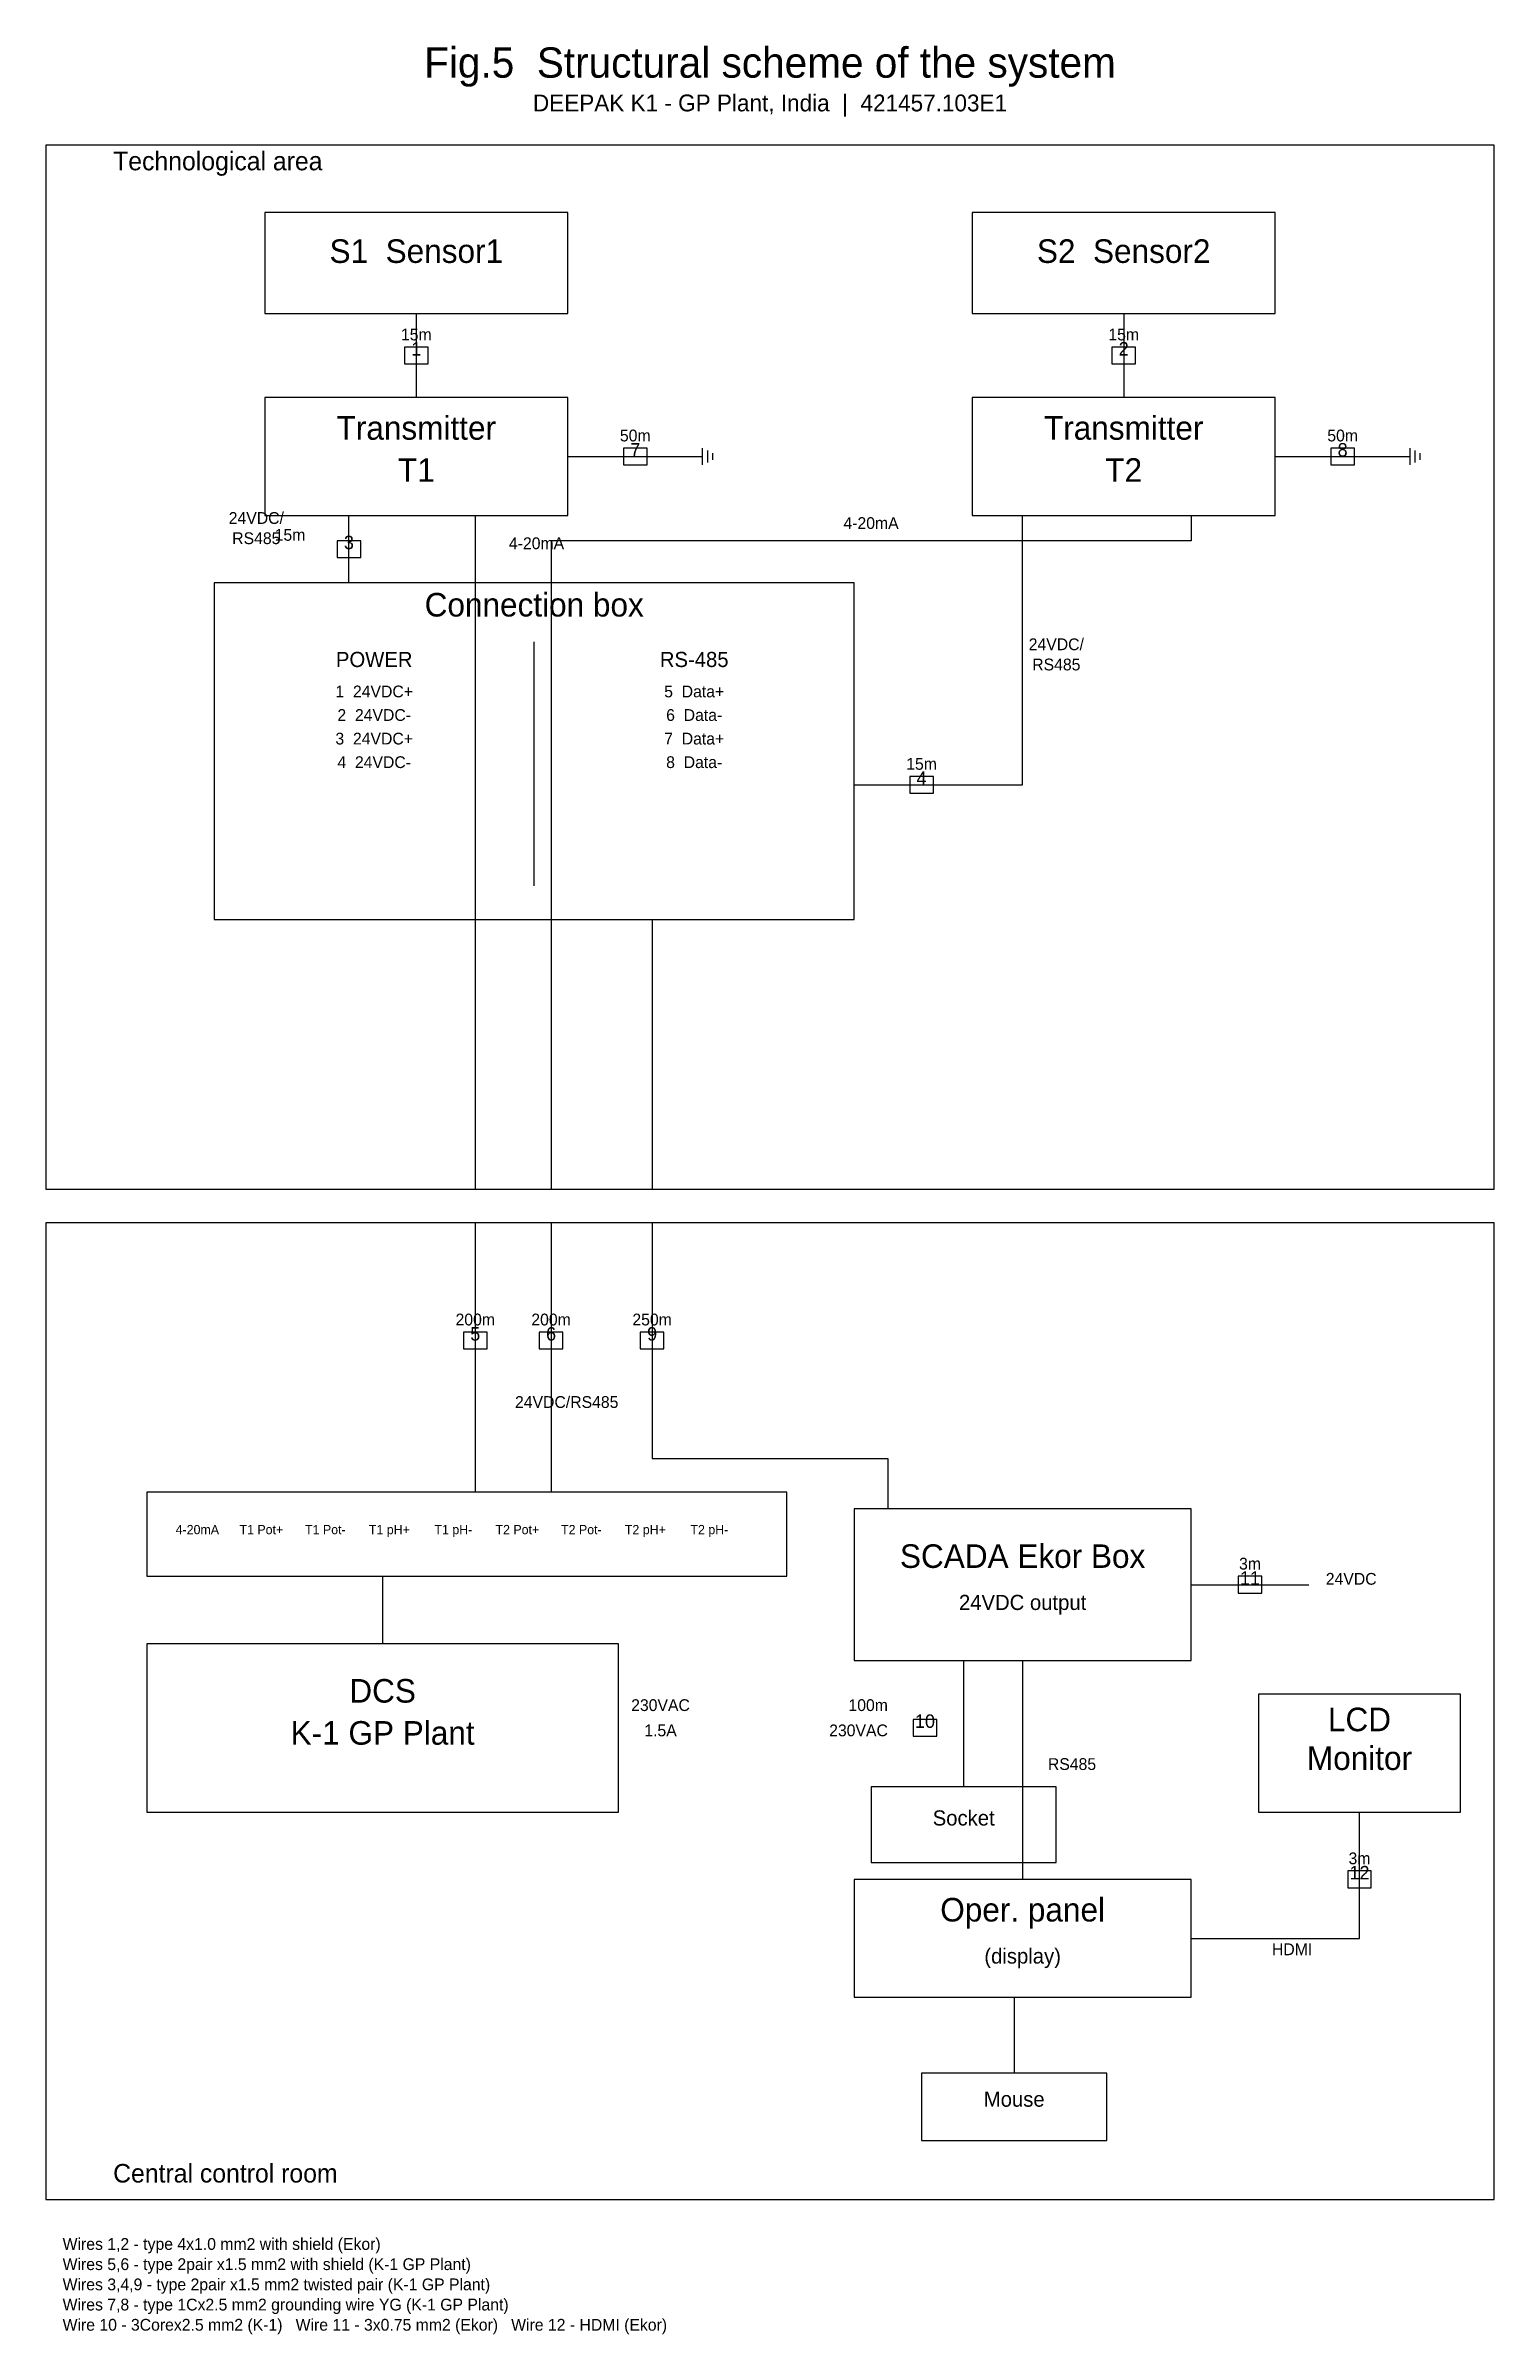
# Model space of a CAD drawing. Header units: millimetres. Extents: x 20 to 880, y -60 to 1299.
import ezdxf
from ezdxf.enums import TextEntityAlignment as Align

# ---------------------------------------------------------------- set-up
doc = ezdxf.new("R2010")
doc.units = ezdxf.units.MM
for name, color, linetype in [('BLOCKS', 7, 'Continuous'), ('GND', 7, 'Continuous'), ('TEXT', 7, 'Continuous'), ('TITLE', 7, 'Continuous'), ('WIRE_NUM', 7, 'Continuous'), ('WIRES', 7, 'Continuous'), ('ZONES', 8, 'Continuous')]:
    doc.layers.add(name, color=color, linetype=linetype)

msp = doc.modelspace()

# ---------------------------------------------------------------- linework, layer by layer
at = {"layer": 'BLOCKS'}
for points in [[(150, 1140), (330, 1140), (330, 1200), (150, 1200), (150, 1140)], [(570, 1140), (750, 1140), (750, 1200), (570, 1200), (570, 1140)], [(150, 1020), (330, 1020), (330, 1090), (150, 1090), (150, 1020)], [(570, 1020), (750, 1020), (750, 1090), (570, 1090), (570, 1020)], [(120, 780), (500, 780), (500, 980), (120, 980), (120, 780)], [(80, 390), (460, 390), (460, 440), (80, 440), (80, 390)], [(500, 340), (700, 340), (700, 430), (500, 430), (500, 340)], [(80, 250), (360, 250), (360, 350), (80, 350), (80, 250)], [(740, 250), (860, 250), (860, 320), (740, 320), (740, 250)], [(510, 220), (620, 220), (620, 265), (510, 265), (510, 220)], [(500, 140), (700, 140), (700, 210), (500, 210), (500, 140)], [(540, 55), (650, 55), (650, 95), (540, 95), (540, 55)]]:
    msp.add_lwpolyline(points, close=True, dxfattribs=at)
at = {"layer": 'GND'}
for p, q in [((410, 1050), (410, 1060)), ((413, 1051.5), (413, 1058.5)), ((416, 1053), (416, 1057)), ((830, 1050), (830, 1060)), ((833, 1051.5), (833, 1058.5)), ((836, 1053), (836, 1057))]:
    msp.add_line(p, q, dxfattribs=at)
at = {"layer": 'WIRE_NUM'}
for points in [[(233, 1110), (247, 1110), (247, 1120), (233, 1120), (233, 1110)], [(653, 1110), (667, 1110), (667, 1120), (653, 1120), (653, 1110)], [(363, 1050), (377, 1050), (377, 1060), (363, 1060), (363, 1050)], [(783, 1050), (797, 1050), (797, 1060), (783, 1060), (783, 1050)], [(193, 995), (207, 995), (207, 1005), (193, 1005), (193, 995)], [(533, 855), (547, 855), (547, 865), (533, 865), (533, 855)], [(268, 525), (282, 525), (282, 535), (268, 535), (268, 525)], [(313, 525), (327, 525), (327, 535), (313, 535), (313, 525)], [(373, 525), (387, 525), (387, 535), (373, 535), (373, 525)], [(728, 380), (742, 380), (742, 390), (728, 390), (728, 380)], [(535, 295), (549, 295), (549, 305), (535, 305), (535, 295)], [(793, 205), (807, 205), (807, 215), (793, 215), (793, 205)]]:
    msp.add_lwpolyline(points, close=True, dxfattribs=at)
at = {"layer": 'WIRES'}
for p, q in [((240, 1140), (240, 1090)), ((660, 1140), (660, 1090)), ((330, 1055), (410, 1055)), ((750, 1055), (830, 1055)), ((200, 980), (200, 1020)), ((275, 1020), (275, 620)), ((310, 800), (310, 945)), ((275, 600), (275, 440)), ((320, 600), (320, 440)), ((220, 390), (220, 350)), ((700, 385), (770, 385)), ((565, 265), (565, 340)), ((600, 340), (600, 210)), ((595, 140), (595, 95))]:
    msp.add_line(p, q, dxfattribs=at)
for points in [[(700, 1020), (700, 1005), (320, 1005), (320, 620)], [(500, 860), (540, 860), (600, 860), (600, 1020)], [(380, 780), (380, 620)], [(380, 600), (380, 460), (520, 460), (520, 430)], [(700, 175), (800, 175), (800, 250)]]:
    msp.add_lwpolyline(points, dxfattribs=at)
at = {"layer": 'ZONES'}
for points in [[(20, 620), (880, 620), (880, 1240), (20, 1240), (20, 620)], [(20, 20), (880, 20), (880, 600), (20, 600), (20, 20)]]:
    msp.add_lwpolyline(points, close=True, dxfattribs=at)

# ---------------------------------------------------------------- texts
at = {"layer": 'TEXT'}
for s, height, p in [('S1  Sensor1', 14, (240, 1170)), ('S2  Sensor2', 14, (660, 1170)), ('Transmitter', 14, (240, 1065)), ('Transmitter', 14, (660, 1065)), ('T1', 14, (240, 1040)), ('T2', 14, (660, 1040)), ('24VDC/', 7, (145, 1015)), ('RS485', 7, (145, 1003)), ('15m', 7, (165, 1005)), ('4-20mA', 7, (510, 1012)), ('Connection box', 14, (310, 960)), ('POWER', 9, (215, 930)), ('RS-485', 9, (405, 930)), ('24VDC/', 7, (620, 940)), ('RS485', 7, (620, 928)), ('1  24VDC+', 7, (215, 912)), ('5  Data+', 7, (405, 912)), ('2  24VDC-', 7, (215, 898)), ('6  Data-', 7, (405, 898)), ('3  24VDC+', 7, (215, 884)), ('7  Data+', 7, (405, 884)), ('4  24VDC-', 7, (215, 870)), ('8  Data-', 7, (405, 870)), ('4-20mA', 5.5, (110, 415)), ('T1 Pot+', 5.5, (148, 415)), ('T1 Pot-', 5.5, (186, 415)), ('T1 pH+', 5.5, (224, 415)), ('T1 pH-', 5.5, (262, 415)), ('T2 Pot+', 5.5, (300, 415)), ('T2 Pot-', 5.5, (338, 415)), ('T2 pH+', 5.5, (376, 415)), ('T2 pH-', 5.5, (414, 415)), ('SCADA Ekor Box', 14, (600, 395)), ('24VDC output', 9, (600, 370)), ('DCS', 14, (220, 315)), ('230VAC', 7, (385, 310)), ('K-1 GP Plant', 14, (220, 290)), ('1.5A', 7, (385, 295)), ('LCD', 14, (800, 298)), ('Monitor', 14, (800, 275)), ('Socket', 9, (565, 242)), ('Oper. panel', 14, (600, 185)), ('(display)', 9, (600, 160)), ('HDMI', 7, (760, 165)), ('Mouse', 9, (595, 75))]:
    msp.add_text(s, height=height, dxfattribs=at).set_placement(p, align=Align.CENTER)
for s, p in [('4-20mA', (295, 1000)), ('24VDC', (780, 385)), ('RS485', (615, 275)), ('Wires 1,2 - type 4x1.0 mm2 with shield (Ekor)', (30, -10)), ('Wires 5,6 - type 2pair x1.5 mm2 with shield (K-1 GP Plant)', (30, -22)), ('Wires 3,4,9 - type 2pair x1.5 mm2 twisted pair (K-1 GP Plant)', (30, -34)), ('Wires 7,8 - type 1Cx2.5 mm2 grounding wire YG (K-1 GP Plant)', (30, -46)), ('Wire 10 - 3Corex2.5 mm2 (K-1)   Wire 11 - 3x0.75 mm2 (Ekor)   Wire 12 - HDMI (Ekor)', (30, -58))]:
    msp.add_text(s, height=7, dxfattribs=at).set_placement(p)
for s, p in [('24VDC/RS485', (360, 490)), ('100m', (520, 310)), ('230VAC', (520, 295))]:
    msp.add_text(s, height=7, dxfattribs=at).set_placement(p, align=Align.RIGHT)
at = {"layer": 'TITLE'}
for s, height, p in [('Fig.5  Structural scheme of the system', 18, (450, 1280)), ('DEEPAK K1 - GP Plant, India  |  421457.103E1', 10, (450, 1260))]:
    msp.add_text(s, height=height, dxfattribs=at).set_placement(p, align=Align.CENTER)
at = {"layer": 'WIRE_NUM'}
for s, height, p in [('15m', 7, (240, 1124)), ('15m', 7, (660, 1124)), ('1', 8, (240, 1115)), ('2', 8, (660, 1115)), ('50m', 7, (370, 1064)), ('7', 8, (370, 1055)), ('50m', 7, (790, 1064)), ('8', 8, (790, 1055)), ('3', 8, (200, 1000)), ('15m', 7, (540, 869)), ('4', 8, (540, 860)), ('200m', 7, (275, 539)), ('200m', 7, (320, 539)), ('250m', 7, (380, 539)), ('5', 8, (275, 530)), ('6', 8, (320, 530)), ('9', 8, (380, 530)), ('3m', 7, (735, 394)), ('11', 8, (735, 385)), ('10', 8, (542, 300)), ('3m', 7, (800, 219)), ('12', 8, (800, 210))]:
    msp.add_text(s, height=height, dxfattribs=at).set_placement(p, align=Align.CENTER)
at = {"layer": 'ZONES'}
for s, p in [('Technological area', (60, 1225)), ('Central control room', (60, 30))]:
    msp.add_text(s, height=11, dxfattribs=at).set_placement(p)

doc.saveas('drawing.dxf')
